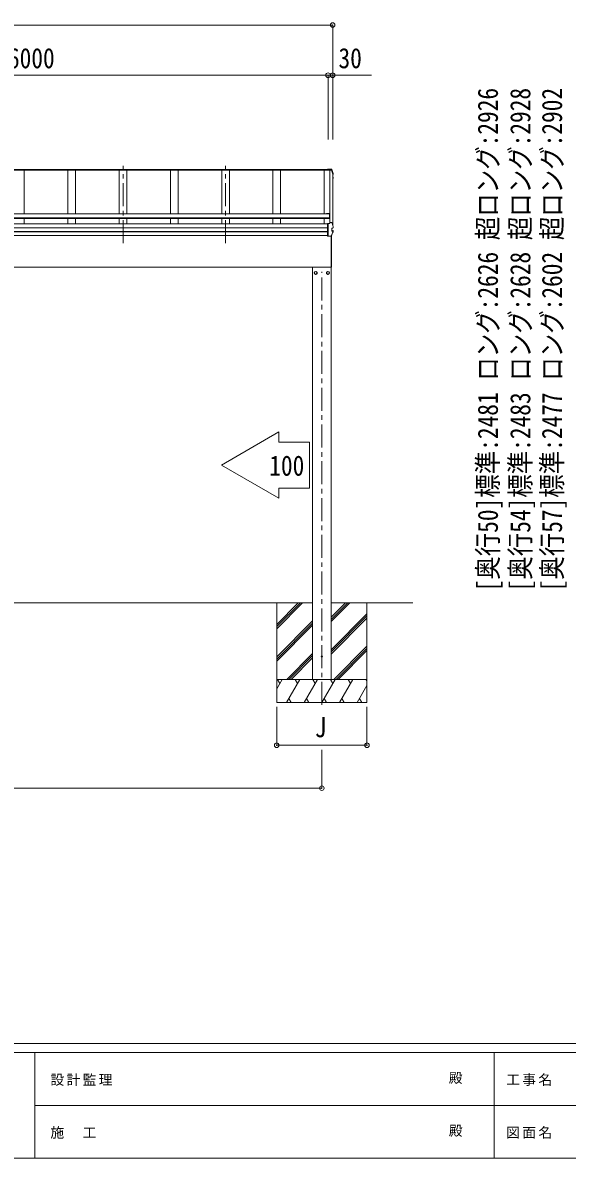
# Model space of a CAD drawing. Units: millimetres, scale not verified. Extents: x -8385 to 8479, y -5853 to 5787.
# Drawn here: x -3482 to 76, y -5853 to 1559 of the extents above; entities that cross this region are included whole.
import ezdxf
from ezdxf.enums import TextEntityAlignment as Align

# ---------------------------------------------------------------- set-up
doc = ezdxf.new("R2010")
doc.units = ezdxf.units.MM
doc.header["$LTSCALE"] = 30
doc.header["$PDMODE"] = 32
doc.header["$PDSIZE"] = 30
doc.linetypes.add('CHAIN1', pattern=[8, 5, -1, 1, -1])
for name, color, linetype, lineweight in [('0-0_0', 7, 'CHAIN1', 9), ('0-1_Defpoints', 7, 'Continuous', 9), ('0-2_TEXT1', 4, 'Continuous', 9), ('0-6_ELV2', 4, 'Continuous', 9), ('F-0', 7, 'Continuous', 9)]:
    doc.layers.add(name, color=color, linetype=linetype, lineweight=lineweight)
doc.styles.add('ＭＳ ゴシック', font='')
doc.styles.get('ＭＳ ゴシック').set_extended_font_data('MS Gothic')

msp = doc.modelspace()

# ---------------------------------------------------------------- linework, layer by layer
at = {"layer": '0-0_0'}
for p, q in [((-2826.42, 120.98), (-2826.42, 625.17)), ((-2156.42, 120.98), (-2156.42, 625.17)), ((-1527.42, -2893.56), (-1527.42, -68))]:
    msp.add_line(p, q, dxfattribs=at)
at = {"layer": '0-1_Defpoints'}
for p, q in [((-1587.42, -2227.04), (-7415.42, -2227.04)), ((-1822.42, -2368.52), (-1680.94, -2227.04)), ((-1822.42, -2382.66), (-1666.8, -2227.04)), ((-1822.42, -2396.8), (-1652.66, -2227.04)), ((-1822.42, -2877.04), (-1822.42, -2227.04)), ((-1467.42, -2350.17), (-1344.29, -2227.04)), ((-1467.42, -2336.03), (-1358.43, -2227.04)), ((-1467.42, -2321.88), (-1372.58, -2227.04)), ((-932.42, -2227.04), (-1467.42, -2227.04)), ((-1232.42, -2877.04), (-1232.42, -2227.04)), ((-1822.42, -2580.65), (-1587.42, -2345.65)), ((-1822.42, -2594.79), (-1587.42, -2359.79)), ((-1467.42, -2534.01), (-1232.42, -2299.02)), ((-1467.42, -2548.16), (-1232.42, -2313.16)), ((-1467.42, -2562.3), (-1232.42, -2327.3)), ((-1822.42, -2608.93), (-1587.42, -2373.93)), ((-1447.42, -2726.15), (-1232.42, -2511.15)), ((-1756.68, -2727.04), (-1587.42, -2557.78)), ((-1742.54, -2727.04), (-1587.42, -2571.92)), ((-1728.4, -2727.04), (-1587.42, -2586.06)), ((-1434.17, -2727.04), (-1232.42, -2525.29)), ((-1420.03, -2727.04), (-1232.42, -2539.43)), ((-1232.42, -2727.04), (-1822.42, -2727.04)), ((-1822.42, -2787.99), (-1787.23, -2727.04)), ((-1802.23, -2753.02), (-1817.24, -2727.04)), ((-1758.36, -2877.04), (-1671.76, -2727.04)), ((-1686.76, -2753.02), (-1701.76, -2727.04)), ((-1642.89, -2877.04), (-1556.29, -2727.04)), ((-1587.42, -2727.04), (-1467.42, -2727.04)), ((-1571.29, -2753.02), (-1586.29, -2727.04)), ((-1527.42, -2877.04), (-1440.82, -2727.04)), ((-1455.82, -2753.02), (-1470.82, -2727.04)), ((-1411.95, -2877.04), (-1325.35, -2727.04)), ((-1340.35, -2753.02), (-1355.35, -2727.04)), ((-1232.42, -2739.96), (-1239.88, -2727.04)), ((-1236.18, -2727.04), (-1232.42, -2723.28)), ((-1296.48, -2877.04), (-1232.42, -2766.08)), ((-1822.42, -2877.04), (-1232.42, -2877.04)), ((-1743.36, -2851.06), (-1728.37, -2877.04)), ((-1627.89, -2851.06), (-1612.89, -2877.04)), ((-1512.42, -2851.06), (-1497.42, -2877.04)), ((-1396.95, -2851.06), (-1381.95, -2877.04)), ((-1281.48, -2851.06), (-1266.49, -2877.04))]:
    msp.add_line(p, q, dxfattribs=at)
at = {"layer": '0-2_TEXT1'}
for p, q in [((-1486.42, 596.65), (-7516.42, 596.65)), ((-1489.42, 599.82), (-7513.42, 599.82)), ((-1489.42, 597.54), (-7513.42, 597.54)), ((-3471.42, 596.73), (-3471.42, 312.46)), ((-3186.42, 596.73), (-3186.42, 312.46)), ((-3136.42, 596.73), (-3136.42, 312.46)), ((-2851.42, 596.73), (-2851.42, 312.46)), ((-2801.42, 596.73), (-2801.42, 312.46)), ((-2516.42, 596.73), (-2516.42, 312.46)), ((-2466.42, 596.73), (-2466.42, 312.46)), ((-2181.42, 596.73), (-2181.42, 312.46)), ((-2131.42, 596.73), (-2131.42, 312.46)), ((-1846.42, 596.73), (-1846.42, 312.46)), ((-1796.42, 596.73), (-1796.42, 312.46)), ((-1511.42, 596.73), (-1511.42, 312.46)), ((-1511.42, 596.64), (-1462.99, 596.64)), ((-1489.42, 601.89), (-1489.42, 601.9)), ((-1464.42, 601.9), (-1489.42, 601.9)), ((-1489.42, 599.37), (-1489.42, 601.89)), ((-1489.42, 596.65), (-1489.42, 599.37)), ((-1489.42, 599.37), (-1475.22, 599.37)), ((-1489.42, 597.87), (-1489.42, 597.79)), ((-1489.42, 597.87), (-1486.42, 597.87)), ((-1486.42, 597.87), (-1486.42, 596.87)), ((-1486.42, 596.88), (-1475.6, 596.88)), ((-1476.12, 596.64), (-1476.12, 314.61)), ((-1475.52, 596.64), (-1475.52, 314.45)), ((-1475.45, 596.79), (-1475.45, 597.14)), ((-1464.42, 601.89), (-1464.42, 601.9)), ((-1456.42, 573.27), (-1456.42, 236.49)), ((-1456.42, 570.32), (-1455.74, 570.46)), ((-1456.42, 569.97), (-1455.65, 570.13)), ((-1455.16, 568.7), (-1456.42, 568.45)), ((-1456.42, 550.57), (-1455.59, 550.46)), ((-1456.42, 550.57), (-1455.59, 550.46)), ((-1456.42, 546.47), (-1455.06, 546.21)), ((-1456.42, 546.47), (-1455.06, 546.21)), ((-1456.42, 544.95), (-1455.58, 544.79)), ((-1456.42, 544.95), (-1455.58, 544.79)), ((-1456.42, 538.73), (-1455.5, 540.97)), ((-1455.59, 550.46), (-1455.59, 550.46)), ((-1455.59, 550.46), (-1455.59, 550.46)), ((-1455.5, 540.97), (-1454.1, 544.46)), ((-1454.15, 574.33), (-1454.11, 574.07)), ((-1454.11, 574.07), (-1454.11, 574.02)), ((-1454.11, 569.97), (-1454.11, 574.02)), ((-1454.01, 544.94), (-1454.01, 549)), ((-1454.01, 544.94), (-1454.01, 549)), ((-1476.32, 312.46), (-7526.52, 312.46)), ((-1496.32, 314.62), (-1476.32, 314.62)), ((-1496.32, 314.62), (-1496.32, 312.45)), ((-1496.32, 313.08), (-1476.32, 313.08)), ((-1476.32, 283.15), (-1476.32, 313.08)), ((-1476.32, 312.46), (-1476.32, 280.48)), ((-1474.32, 312.62), (-1474.32, 283.15)), ((-1476.32, 285.34), (-7526.52, 285.34)), ((-1476.32, 283.59), (-7526.52, 283.59)), ((-1476.32, 280.48), (-7526.52, 280.48)), ((-1489.42, 246.81), (-7513.42, 246.81)), ((-3471.42, 280.48), (-3471.42, 246.81)), ((-3186.42, 280.48), (-3186.42, 246.81)), ((-3136.42, 280.48), (-3136.42, 246.81)), ((-2851.42, 280.48), (-2851.42, 246.81)), ((-2801.42, 280.48), (-2801.42, 246.81)), ((-2516.42, 280.48), (-2516.42, 246.81)), ((-2466.42, 280.48), (-2466.42, 246.81)), ((-2181.42, 280.48), (-2181.42, 246.81)), ((-2131.42, 280.48), (-2131.42, 246.81)), ((-1846.42, 280.48), (-1846.42, 246.81)), ((-1796.42, 280.48), (-1796.42, 246.81)), ((-1511.42, 280.48), (-1511.42, 246.81)), ((-1489.42, 248.68), (-1489.42, 248.99)), ((-1489.42, 248.99), (-1475.22, 248.99)), ((-1489.42, 247.37), (-1489.42, 248.68)), ((-1489.42, 167.45), (-1489.42, 247.37)), ((-1486.42, 246.81), (-1486.42, 169.22)), ((-1476.32, 283.15), (-1474.32, 283.15)), ((-1476.18, 248.99), (-1475.45, 253.77)), ((-1476.16, 248.99), (-1475.6, 252.67)), ((-1476.12, 283.15), (-1476.12, 249.35)), ((-1475.6, 248.99), (-1475.6, 252.67)), ((-1475.52, 283.15), (-1475.52, 253.3)), ((-1475.45, 254.13), (-1475.22, 255.62)), ((-1475.45, 254.13), (-1475.45, 253.77)), ((-1463.18, 255.62), (-1475.22, 255.62)), ((-1475.22, 248.99), (-1475.22, 255.62)), ((-1454.15, 227.62), (-1454.11, 227.36)), ((-1454.11, 227.36), (-1454.11, 227.31)), ((-1454.11, 219.92), (-1454.11, 227.31)), ((-1489.42, 220.29), (-7513.42, 220.29)), ((-1489.42, 219.4), (-7513.42, 219.4)), ((-1489.42, 196.18), (-7513.42, 196.18)), ((-1489.42, 194.25), (-7513.42, 194.25)), ((-1489.42, 169.22), (-7513.42, 169.22)), ((-1489.42, 166.58), (-1489.42, 167.45)), ((-1489.42, 166.58), (-1468.78, 166.58)), ((-1466.42, 167.15), (-1466.42, -36.89)), ((-1466.42, -35.89), (-1466.42, 166.58)), ((-1464.92, -37.54), (-1464.92, 170.04)), ((-1464.42, 171.09), (-1464.42, -37.04)), ((-1461.99, 217.68), (-1455.74, 218.45)), ((-1461.99, 197.86), (-1461.99, 197.86)), ((-1455.59, 196.17), (-1461.99, 197.86)), ((-1461.42, 217.54), (-1461.42, 198.33)), ((-1455.06, 203.55), (-1461.02, 204.7)), ((-1455.73, 218.45), (-1455.74, 218.45)), ((-1455.59, 196.17), (-1455.59, 196.17)), ((-1454.11, 219.97), (-1454.15, 220.23)), ((-1454.11, 219.88), (-1454.11, 219.97)), ((-1454.01, 194.88), (-1454.01, 202.28)), ((-1466.42, -37.04), (-7445.57, -37.04)), ((-1587.42, -37.04), (-1587.42, -2727.04)), ((-1576.02, -73.79), (-1575.92, -73.79)), ((-1496.02, -73.79), (-1495.92, -73.79)), ((-1467.42, -37.04), (-1467.42, -2727.04)), ((-1466.42, -37.46), (-1466.42, -36.04)), ((-1464.92, -37.54), (-1466.42, -37.46)), ((-1576.02, -74.29), (-1575.92, -74.29)), ((-1496.02, -74.29), (-1495.92, -74.29))]:
    msp.add_line(p, q, dxfattribs=at)
for points in [[(-1475.22, 598.28), (-1475.22, 599.37), (-1475.6, 596.88)], [(-1463.18, 598.28), (-1475.22, 598.28), (-1475.45, 596.79), (-1463.03, 596.79)], [(-1461.56, 600.62), (-1461.7, 600.96), (-1461.91, 601.25), (-1462.15, 601.47), (-1462.4, 601.63), (-1462.63, 601.73), (-1462.83, 601.79), (-1463.03, 601.83), (-1463.28, 601.86), (-1463.63, 601.88), (-1464.02, 601.89), (-1464.45, 601.9), (-1464.5, 601.9)], [(-1454.15, 574.33), (-1457.47, 586.84), (-1459.46, 593.75), (-1461.55, 600.61)], [(-1456.42, 538.73), (-1455.5, 540.97), (-1454.1, 544.46)], [(-1454.02, 548.93), (-1454.01, 549), (-1454.06, 549.36), (-1454.18, 549.65), (-1454.34, 549.87), (-1454.52, 550.04), (-1454.68, 550.15), (-1454.84, 550.23), (-1455.02, 550.3), (-1455.34, 550.4), (-1455.51, 550.45)], [(-1454.12, 574), (-1454.12, 574.17), (-1454.17, 574.33)], [(-1468.76, 166.58), (-1468.58, 166.58), (-1468.08, 166.59), (-1467.65, 166.62), (-1467.35, 166.66), (-1467.04, 166.75), (-1466.66, 166.94), (-1466.31, 167.25), (-1466.07, 167.62), (-1466.05, 167.69)], [(-1454.1, 194.4), (-1456.73, 188.12), (-1459.43, 181.9), (-1462.7, 174.72), (-1466.06, 167.64)], [(-1461.99, 217.68), (-1461.99, 217.68), (-1462.11, 217.63), (-1462.2, 217.54), (-1462.27, 217.41), (-1462.3, 217.25), (-1462.3, 217.21), (-1462.3, 217.2)], [(-1461.99, 197.86), (-1462.11, 197.92), (-1462.2, 198.02), (-1462.27, 198.16), (-1462.3, 198.33), (-1462.3, 198.37), (-1462.3, 198.38)], [(-1461.42, 217.54), (-1461.38, 217.74), (-1461.37, 217.75)], [(-1455.73, 218.45), (-1455.44, 218.56), (-1455.19, 218.8), (-1455.01, 219.15), (-1454.94, 219.57), (-1454.96, 220.01), (-1454.98, 220.11), (-1454.98, 220.12)], [(-1455.65, 218.46), (-1455.29, 218.56), (-1454.94, 218.69), (-1454.73, 218.8), (-1454.51, 218.98), (-1454.31, 219.23), (-1454.16, 219.58), (-1454.12, 219.88)], [(-1454.91, 194.18), (-1454.9, 194.2), (-1454.82, 194.5), (-1454.79, 194.93), (-1454.87, 195.36), (-1455.04, 195.74), (-1455.29, 196.01), (-1455.59, 196.17)], [(-1454.12, 194.38), (-1454.08, 194.46), (-1454.01, 194.89), (-1454.01, 194.9)]]:
    msp.add_lwpolyline(points, dxfattribs=at)
for points in [[(-1567.42, -64.22), (-1558.92, -69.13), (-1558.92, -78.95), (-1567.42, -83.85), (-1575.92, -78.95), (-1575.92, -69.13)], [(-1487.42, -64.22), (-1478.92, -69.13), (-1478.92, -78.95), (-1487.42, -83.85), (-1495.92, -78.95), (-1495.92, -69.13)]]:
    msp.add_lwpolyline(points, close=True, dxfattribs=at)
for centre, radius in [((-1567.42, -74.04), 10), ((-1567.42, -74.04), 8.5), ((-1487.42, -74.04), 10), ((-1487.42, -74.04), 8.5), ((-1527.42, -2577.04), 4.5)]:
    msp.add_circle(centre, radius, dxfattribs=at)
for centre, radius, start, end in [((-1463.18, 596.58), 1.7, 17.09071, 90.04324), ((-1939.44, 450.62), 498.32, 13.87532, 17.05652), ((-1939.43, 450.62), 499.82, 13.85121, 17.03954), ((-1918.75, 729.85), 498.64, 337.99835, 338.21754), ((-1918.75, 729.85), 498.64, 337.99835, 338.21754), ((-1918.75, 729.5), 498.64, 337.99835, 338.25759), ((-1918.75, 729.5), 498.64, 337.99835, 338.2576), ((-1455.41, 569.97), 1.3, 280.89642, 13.79541), ((-1455.31, 549), 1.3, 0.0377, 79.09952), ((-1455.3, 544.94), 1.3, 338.33785, 79.1132), ((-1455.3, 544.94), 1.3, 338.33786, 79.1132), ((-1455.3, 549), 1.3, 0.0377, 79.0995), ((-1476.32, 312.62), 2, 0, 90), ((-1463.18, 253.92), 1.7, 17.09071, 90.04324), ((-1939.43, 107.96), 499.82, 13.85121, 17.03954), ((-1460.92, 205.19), 0.499, 180.0524, 259.08482), ((-1455.3, 202.28), 1.3, 0.0377, 79.09952), ((-1567.42, -74.04), 8.6, 171.25399, 178.33419), ((-1567.42, -74.04), 8.6, 111.25399, 128.74601), ((-1567.42, -74.04), 8.6, 51.25399, 68.74601), ((-1567.42, -74.04), 8.6, 351.25399, 8.74601), ((-1487.42, -74.04), 8.6, 171.25399, 178.33419), ((-1487.42, -74.04), 8.6, 111.25399, 128.74601), ((-1487.42, -74.04), 8.6, 51.25399, 68.74601), ((-1487.42, -74.04), 8.6, 351.25399, 8.74601), ((-1464.92, -37.04), 0.5, 270, 0), ((-1567.42, -74.04), 8.6, 181.66581, 188.74601), ((-1567.42, -74.04), 8.6, 231.25399, 248.74601), ((-1567.42, -74.04), 8.6, 291.25399, 308.74601), ((-1487.42, -74.04), 8.6, 181.66581, 188.74601), ((-1487.42, -74.04), 8.6, 231.25399, 248.74601), ((-1487.42, -74.04), 8.6, 291.25399, 308.74601)]:
    msp.add_arc(centre, radius, start, end, dxfattribs=at)
at = {"layer": '0-6_ELV2', "color": 6}
for p, q in [((-7546.42, 1543.79), (-1456.42, 1543.79)), ((-1456.42, 1543.79), (-1456.42, 795.87)), ((-7516.42, 1216.11), (-1486.42, 1216.11)), ((-1486.42, 1216.11), (-1486.42, 795.87)), ((-1486.42, 1216.11), (-1456.42, 1216.11)), ((-1456.42, 1216.11), (-1456.42, 795.87)), ((-1456.42, 1216.11), (-1203.91, 1216.11)), ((-1822.42, -3157.04), (-1822.42, -2907.04)), ((-1232.42, -3157.04), (-1232.42, -2907.04)), ((-1822.42, -3157.04), (-1232.42, -3157.04)), ((-1527.42, -3437.04), (-1527.42, -3187.04)), ((-7475.42, -3437.04), (-1527.42, -3437.04))]:
    msp.add_line(p, q, dxfattribs=at)
at = {"layer": '0-6_ELV2', "color": 7}
for p, q in [((-1807.47, -1111.4), (-1807.47, -1178.6)), ((-1807.47, -1478.2), (-1607.07, -1478.2)), ((-1807.47, -1478.2), (-1807.47, -1545.4))]:
    msp.add_line(p, q, dxfattribs=at)
for points in [[(-1807.47, -1545.4), (-2183.33, -1328.4), (-1807.47, -1111.4)], [(-1807.47, -1178.6), (-1607.07, -1178.6), (-1607.07, -1478.2)]]:
    msp.add_lwpolyline(points, dxfattribs=at)
at = {"layer": '0-6_ELV2', "color": 6}
for p in [(-1456.42, 1543.79), (-1486.42, 1216.11), (-1456.42, 1216.11), (-1822.42, -3157.04), (-1232.42, -3157.04), (-1527.42, -3437.04)]:
    msp.add_point(p, dxfattribs=at)
at = {"layer": 'F-0', "color": 5}
for p, q in [((-8385.45, -5102.66), (8054.55, -5102.66)), ((-8385.45, -5162.66), (5387.79, -5162.66)), ((-3402.21, -5162.66), (-3402.21, -5852.66)), ((-402.21, -5162.66), (-402.21, -5852.66)), ((-3402.21, -5507.66), (2747.79, -5507.66)), ((-8385.45, -5852.66), (8054.55, -5852.66))]:
    msp.add_line(p, q, dxfattribs=at)

# ---------------------------------------------------------------- texts
at = {"layer": '0-6_ELV2', "color": 7, "style": 'ＭＳ ゴシック', "width": 0.85}
for s, p in [('P×8=4800 P×9=5400 P×10=6000', (-5562.57, 1222.11)), ('30', (-1418.51, 1222.11)), ('100', (-1870.8, -1437.16)), ('J', (-1573.67, -3144.27))]:
    msp.add_text(s, height=132, dxfattribs=at).set_placement(p, align=Align.BOTTOM_LEFT)
for s, p in [('[奥行50]標準:2481 ロング:2626 超ロング:2926', (-337.47, -2152.89)), ('[奥行54]標準:2483 ロング:2628 超ロング:2928', (-125.46, -2152.89)), ('[奥行57]標準:2477 ロング:2602 超ロング:2902', (81.5, -2152.89))]:
    msp.add_text(s, height=132, rotation=90, dxfattribs=at).set_placement(p, align=Align.BOTTOM_LEFT)
at = {"layer": 'F-0', "style": 'ＭＳ ゴシック'}
for p in [(-697.92, -5380.16), (-697.92, -5725.16)]:
    msp.add_text('殿', height=65.98, dxfattribs=at).set_placement(p, align=Align.BOTTOM_LEFT)
at = {"layer": 'F-0', "char_height": 65.98, "attachment_point": 7, "style": 'ＭＳ ゴシック'}
for s, insert in [('\\T1.17;設計監理', (-3300.89, -5380.16)), ('\\T1.17;工事名', (-323.11, -5380.16)), ('\\T1.17;施\u3000工', (-3300.89, -5725.16)), ('\\T1.17;図面名', (-323.11, -5725.16))]:
    msp.add_mtext(s, dxfattribs=dict(at, insert=insert))

doc.saveas('drawing.dxf')
